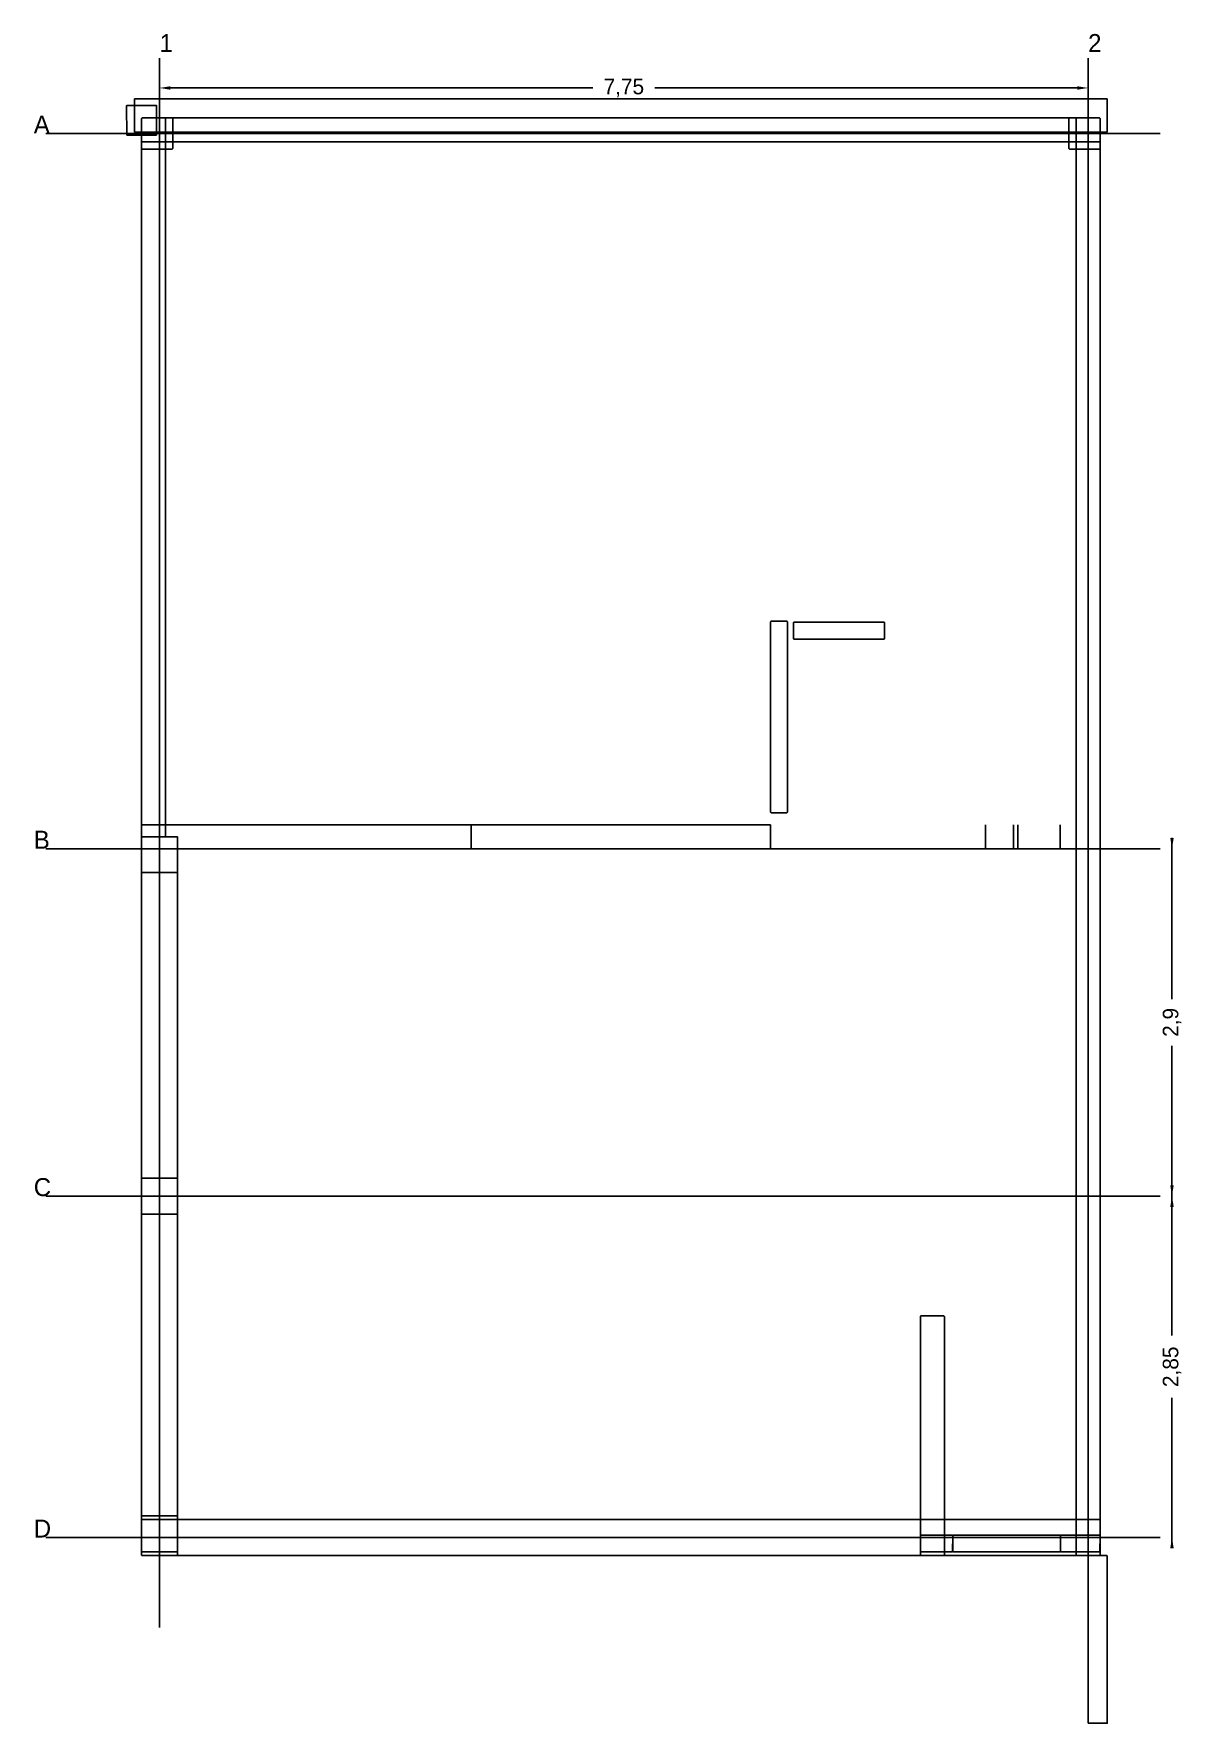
# Model space of a CAD drawing. Header units: metres. Extents: x 1293.1 to 1334.4, y -13.4 to 4.5.
# Drawn here: x 1293.1 to 1302.69, y -13.4 to 0.7 of the extents above.
import ezdxf

# ---------------------------------------------------------------- set-up
doc = ezdxf.new("R2010")
doc.units = ezdxf.units.M
for name, color, linetype in [('CORTE', 7, 'Continuous'), ('COTAS', 4, 'Continuous'), ('EJES', 3, 'Continuous'), ('TEXTOS', 7, 'Continuous'), ('VISTA', 8, 'Continuous')]:
    doc.layers.add(name, color=color, linetype=linetype)
doc.dimstyles.get("Standard").update_dxf_attribs({"dimtxt": 2.5, "dimasz": 2.5, "dimexe": 1.25, "dimexo": 0.625, "dimtad": 1, "dimcen": 2.5, "dimazin": 3, "dimtfac": 1, "dimtmove": 0, "dimatfit": 3})

# ---------------------------------------------------------------- blocks, each defined once
blk = doc.blocks.new('_CLOSEDFILLED')
at = {"color": 0, "linetype": 'BYBLOCK'}
blk.add_solid([(-1, 0.16), (0, 0), (-1, -0.16)], dxfattribs=at)
blk = doc.blocks.new('*D1')
for p, q in [((1294.15, 0.25), (1294.15, 0.25)), ((1294.24, 0.25), (1297.765, 0.25)), ((1298.285, 0.25), (1301.81, 0.25)), ((1301.9, 0.25), (1301.9, 0.25))]:
    blk.add_line(p, q)
at = {"layer": 'Defpoints'}
for p in [(1294.15, 0.25), (1294.15, 0.25), (1301.9, 0.25)]:
    blk.add_point(p, dxfattribs=at)
at = {"layer": 'COTAS', "xscale": 0.09, "yscale": 0.09, "rotation": 180}
blk.add_blockref('_CLOSEDFILLED', (1294.15, 0.25), dxfattribs=at)
at = {"layer": 'COTAS', "xscale": 0.09, "yscale": 0.09}
blk.add_blockref('_CLOSEDFILLED', (1301.9, 0.25), dxfattribs=at)
at = {"layer": 'COTAS', "insert": (1298.025, 0.25), "char_height": 0.13, "attachment_point": 5}
blk.add_mtext('7,75', dxfattribs=at)
blk = doc.blocks.new('*D2')
for p, q in [((1302.6, -6.01), (1302.6, -7.355)), ((1302.6, -6.1), (1302.6, -6.1)), ((1302.6, -7.745), (1302.6, -9.09)), ((1302.6, -9), (1302.6, -9))]:
    blk.add_line(p, q)
at = {"layer": 'Defpoints'}
for p in [(1302.6, -6.1), (1302.6, -6.1), (1302.6, -9)]:
    blk.add_point(p, dxfattribs=at)
at = {"layer": 'COTAS', "xscale": 0.09, "yscale": 0.09}
for p, rotation in [((1302.6, -6.1), 270), ((1302.6, -9), 90)]:
    blk.add_blockref('_CLOSEDFILLED', p, dxfattribs=dict(at, rotation=rotation))
at = {"layer": 'COTAS', "insert": (1302.6, -7.55), "char_height": 0.13, "attachment_point": 5, "rotation": 90}
blk.add_mtext('2,9', dxfattribs=at)
blk = doc.blocks.new('*D3')
for p, q in [((1302.6, -8.91), (1302.6, -10.165)), ((1302.6, -9), (1302.6, -9)), ((1302.6, -10.685), (1302.6, -11.94)), ((1302.6, -11.85), (1302.6, -11.85))]:
    blk.add_line(p, q)
at = {"layer": 'Defpoints'}
for p in [(1302.6, -9), (1302.6, -9), (1302.6, -11.85)]:
    blk.add_point(p, dxfattribs=at)
at = {"layer": 'COTAS', "xscale": 0.09, "yscale": 0.09}
for p, rotation in [((1302.6, -9), 270), ((1302.6, -11.85), 90)]:
    blk.add_blockref('_CLOSEDFILLED', p, dxfattribs=dict(at, rotation=rotation))
at = {"layer": 'COTAS', "insert": (1302.6, -10.425), "char_height": 0.13, "attachment_point": 5, "rotation": 90}
blk.add_mtext('2,85', dxfattribs=at)

msp = doc.modelspace()

# ---------------------------------------------------------------- linework, layer by layer
at = {"layer": 'CORTE'}
for p, q in [((1293.94, 0.156), (1293.941, 0.158)), ((1293.94, 0.156), (1293.94, 0.155)), ((1293.94, -0.04), (1293.94, 0.155)), ((1293.941, 0.158), (1293.941, 0.159)), ((1293.941, 0.159), (1293.942, 0.159)), ((1293.941, 0.158), (1293.941, 0.158)), ((1293.942, 0.159), (1293.944, 0.16)), ((1293.942, 0.159), (1293.942, 0.159)), ((1293.944, 0.16), (1293.945, 0.16)), ((1293.945, 0.16), (1299.796, 0.16)), ((1299.796, 0.16), (1302.055, 0.16)), ((1302.055, 0.16), (1302.057, 0.159)), ((1302.057, 0.159), (1302.058, 0.159)), ((1302.058, 0.159), (1302.059, 0.159)), ((1302.059, 0.159), (1302.059, 0.158)), ((1302.059, 0.159), (1302.059, 0.159)), ((1302.059, 0.158), (1302.059, 0.158)), ((1302.059, 0.158), (1302.06, 0.156)), ((1302.06, 0.155), (1302.06, 0.156)), ((1302.06, 0.155), (1302.06, -0.04)), ((1294.002, -0.001), (1294.004, 0)), ((1294.002, -0.001), (1294.004, 0)), ((1294.002, -0.001), (1294.004, 0)), ((1294.004, 0), (1294.527, 0)), ((1294.004, 0), (1294.021, 0)), ((1294.004, 0), (1294.017, 0)), ((1294.017, 0), (1294.196, 0)), ((1294.021, 0), (1294.255, 0)), ((1294.196, 0), (1294.196, 0)), ((1294.255, 0), (1294.256, 0)), ((1294.527, 0), (1301.995, 0)), ((1301.742, -0.001), (1301.745, 0)), ((1301.745, 0), (1301.761, 0)), ((1301.761, 0), (1301.995, 0)), ((1301.802, -0.001), (1301.804, 0)), ((1301.804, 0), (1301.817, 0)), ((1301.817, 0), (1301.995, 0)), ((1301.995, 0), (1301.996, 0)), ((1301.995, 0), (1301.996, 0)), ((1301.995, 0), (1301.996, 0)), ((1293.94, -0.04), (1293.94, -0.04)), ((1293.94, -0.04), (1293.94, -0.116)), ((1293.941, -0.117), (1293.94, -0.116)), ((1293.941, -0.117), (1293.941, -0.118)), ((1293.941, -0.119), (1293.941, -0.118)), ((1293.941, -0.119), (1293.941, -0.119)), ((1293.942, -0.119), (1293.941, -0.119)), ((1293.942, -0.119), (1293.942, -0.119)), ((1293.944, -0.12), (1293.942, -0.119)), ((1293.945, -0.12), (1293.944, -0.12)), ((1299.796, -0.12), (1293.945, -0.12)), ((1294.001, -0.002), (1294, -0.004)), ((1294.001, -0.002), (1294, -0.004)), ((1294.001, -0.002), (1294, -0.004)), ((1294, -0.017), (1294, -0.004)), ((1294, -0.021), (1294, -0.004)), ((1294, -0.396), (1294, -0.004)), ((1294, -0.017), (1294, -0.196)), ((1294, -0.021), (1294, -0.021)), ((1294, -0.021), (1294, -0.256)), ((1294.001, -0.001), (1294.001, -0.002)), ((1294.001, -0.001), (1294.002, -0.001)), ((1294.001, -0.001), (1294.001, -0.002)), ((1294.001, -0.001), (1294.002, -0.001)), ((1294.001, -0.001), (1294.001, -0.002)), ((1294.001, -0.001), (1294.002, -0.001)), ((1294.001, -0.002), (1294.001, -0.002)), ((1294.001, -0.002), (1294.001, -0.002)), ((1294.001, -0.002), (1294.001, -0.002)), ((1294.002, -0.001), (1294.002, -0.001)), ((1294.002, -0.001), (1294.002, -0.001)), ((1294.002, -0.001), (1294.002, -0.001)), ((1294.196, 0), (1294.198, -0.001)), ((1294.198, -0.001), (1294.199, -0.001)), ((1294.199, -0.002), (1294.199, -0.001)), ((1294.199, -0.002), (1294.199, -0.002)), ((1294.2, -0.004), (1294.199, -0.002)), ((1294.2, -0.004), (1294.2, -0.396)), ((1294.256, 0), (1294.258, -0.001)), ((1294.258, -0.001), (1294.259, -0.001)), ((1294.259, -0.002), (1294.259, -0.001)), ((1294.259, -0.002), (1294.259, -0.002)), ((1294.26, -0.004), (1294.259, -0.002)), ((1294.26, -0.004), (1294.26, -0.021)), ((1294.26, -0.256), (1294.26, -0.021)), ((1302.055, -0.12), (1299.796, -0.12)), ((1301.741, -0.002), (1301.74, -0.004)), ((1301.74, -0.021), (1301.74, -0.004)), ((1301.74, -0.021), (1301.74, -0.021)), ((1301.74, -0.021), (1301.74, -0.256)), ((1301.741, -0.001), (1301.741, -0.002)), ((1301.741, -0.001), (1301.742, -0.001)), ((1301.741, -0.002), (1301.741, -0.002)), ((1301.742, -0.001), (1301.742, -0.001)), ((1301.801, -0.002), (1301.8, -0.004)), ((1301.8, -0.788), (1301.8, -0.004)), ((1301.801, -0.001), (1301.801, -0.002)), ((1301.801, -0.001), (1301.802, -0.001)), ((1301.801, -0.002), (1301.801, -0.002)), ((1301.802, -0.001), (1301.802, -0.001)), ((1301.996, 0), (1301.998, -0.001)), ((1301.996, 0), (1301.998, -0.001)), ((1301.996, 0), (1301.998, -0.001)), ((1301.998, -0.001), (1301.999, -0.001)), ((1301.998, -0.001), (1301.999, -0.001)), ((1301.998, -0.001), (1301.999, -0.001)), ((1301.999, -0.002), (1301.999, -0.001)), ((1301.999, -0.002), (1301.999, -0.001)), ((1301.999, -0.002), (1301.999, -0.001)), ((1301.999, -0.002), (1301.999, -0.002)), ((1302, -0.004), (1301.999, -0.002)), ((1301.999, -0.002), (1301.999, -0.002)), ((1302, -0.004), (1301.999, -0.002)), ((1301.999, -0.002), (1301.999, -0.002)), ((1302, -0.004), (1301.999, -0.002)), ((1302, -0.004), (1302, -0.017)), ((1302, -0.004), (1302, -0.021)), ((1302, -0.004), (1302, -0.788)), ((1302, -0.017), (1302, -0.017)), ((1302, -0.196), (1302, -0.017)), ((1302, -0.256), (1302, -0.021)), ((1302.057, -0.119), (1302.055, -0.12)), ((1302.058, -0.119), (1302.057, -0.119)), ((1302.059, -0.119), (1302.058, -0.119)), ((1302.06, -0.116), (1302.059, -0.117)), ((1302.059, -0.118), (1302.059, -0.117)), ((1302.059, -0.118), (1302.059, -0.119)), ((1302.059, -0.119), (1302.059, -0.119)), ((1302.059, -0.119), (1302.059, -0.119)), ((1302.06, -0.116), (1302.06, -0.04)), ((1294, -0.196), (1294, -0.196)), ((1294, -0.196), (1294.001, -0.198)), ((1294, -0.256), (1294, -0.256)), ((1294, -0.256), (1294.001, -0.258)), ((1294.001, -0.198), (1294.001, -0.199)), ((1294.002, -0.199), (1294.001, -0.199)), ((1294.001, -0.258), (1294.001, -0.259)), ((1294.002, -0.259), (1294.001, -0.259)), ((1294.002, -0.199), (1294.002, -0.199)), ((1294.004, -0.2), (1294.002, -0.199)), ((1294.002, -0.259), (1294.002, -0.259)), ((1294.004, -0.26), (1294.002, -0.259)), ((1294.527, -0.2), (1294.004, -0.2)), ((1294.021, -0.26), (1294.004, -0.26)), ((1294.255, -0.26), (1294.021, -0.26)), ((1294.256, -0.26), (1294.255, -0.26)), ((1294.258, -0.259), (1294.256, -0.26)), ((1294.259, -0.259), (1294.258, -0.259)), ((1294.259, -0.258), (1294.26, -0.256)), ((1294.259, -0.259), (1294.259, -0.258)), ((1294.26, -0.256), (1294.26, -0.256)), ((1294.527, -0.2), (1294.527, -0.2)), ((1301.995, -0.2), (1294.527, -0.2)), ((1301.74, -0.256), (1301.74, -0.256)), ((1301.74, -0.256), (1301.741, -0.258)), ((1301.741, -0.258), (1301.741, -0.259)), ((1301.742, -0.259), (1301.741, -0.259)), ((1301.742, -0.259), (1301.742, -0.259)), ((1301.745, -0.26), (1301.742, -0.259)), ((1301.761, -0.26), (1301.745, -0.26)), ((1301.995, -0.26), (1301.761, -0.26)), ((1301.998, -0.199), (1301.996, -0.2)), ((1301.996, -0.2), (1301.995, -0.2)), ((1301.998, -0.259), (1301.996, -0.26)), ((1301.996, -0.26), (1301.995, -0.26)), ((1301.999, -0.199), (1301.998, -0.199)), ((1301.999, -0.259), (1301.998, -0.259)), ((1301.999, -0.198), (1302, -0.196)), ((1301.999, -0.199), (1301.999, -0.198)), ((1301.999, -0.258), (1302, -0.256)), ((1301.999, -0.259), (1301.999, -0.258)), ((1302, -0.196), (1302, -0.196)), ((1302, -0.256), (1302, -0.256)), ((1294, -0.396), (1294, -0.396)), ((1294, -0.396), (1294, -5.995)), ((1294.2, -5.995), (1294.2, -0.396)), ((1301.8, -0.788), (1301.8, -0.788)), ((1301.8, -0.788), (1301.8, -11.996)), ((1302, -11.996), (1302, -0.788)), ((1294.001, -5.902), (1294, -5.904)), ((1294, -5.917), (1294, -5.904)), ((1294, -5.917), (1294, -6.096)), ((1294.001, -5.901), (1294.001, -5.902)), ((1294.001, -5.901), (1294.002, -5.901)), ((1294.001, -5.902), (1294.001, -5.902)), ((1294.002, -5.901), (1294.004, -5.9)), ((1294.002, -5.901), (1294.002, -5.901)), ((1294.004, -5.9), (1294.184, -5.9)), ((1294.184, -5.9), (1296.746, -5.9)), ((1296.746, -5.9), (1296.746, -5.9)), ((1296.746, -5.9), (1296.748, -5.901)), ((1296.748, -5.901), (1296.749, -5.901)), ((1296.749, -5.902), (1296.749, -5.901)), ((1296.749, -5.902), (1296.749, -5.902)), ((1296.75, -5.904), (1296.749, -5.902)), ((1296.75, -5.904), (1296.75, -5.917)), ((1296.75, -6.096), (1296.75, -5.917)), ((1299.25, -6.1), (1299.25, -5.9)), ((1301.043, -6.1), (1301.043, -5.9)), ((1301.277, -6.1), (1301.277, -5.9)), ((1301.314, -6.1), (1301.314, -5.9)), ((1301.666, -5.9), (1301.666, -6.1)), ((1302, -5.9), (1302, -6.1)), ((1294, -5.996), (1294, -5.995)), ((1294, -5.996), (1294.001, -5.998)), ((1294.001, -6.002), (1294, -6.005)), ((1294, -6.024), (1294, -6.005)), ((1294, -6.024), (1294, -6.295)), ((1294.001, -5.998), (1294.001, -5.999)), ((1294.002, -5.999), (1294.001, -5.999)), ((1294.001, -6.001), (1294.001, -6.002)), ((1294.001, -6.001), (1294.002, -6.001)), ((1294.001, -6.002), (1294.001, -6.002)), ((1294.002, -5.999), (1294.002, -5.999)), ((1294.004, -6), (1294.002, -5.999)), ((1294.002, -6.001), (1294.004, -6)), ((1294.002, -6.001), (1294.002, -6.001)), ((1294.004, -6), (1294.024, -6)), ((1294.017, -6), (1294.004, -6)), ((1294.017, -6), (1294.017, -6)), ((1294.196, -6), (1294.017, -6)), ((1294.024, -6), (1294.295, -6)), ((1294.198, -5.999), (1294.196, -6)), ((1294.196, -6), (1294.196, -6)), ((1294.199, -5.999), (1294.198, -5.999)), ((1294.199, -5.998), (1294.2, -5.996)), ((1294.199, -5.999), (1294.199, -5.998)), ((1294.2, -5.995), (1294.2, -5.996)), ((1294.295, -6), (1294.296, -6)), ((1294.296, -6), (1294.298, -6.001)), ((1294.298, -6.001), (1294.299, -6.001)), ((1294.299, -6.002), (1294.299, -6.001)), ((1294.299, -6.002), (1294.299, -6.002)), ((1294.3, -6.005), (1294.299, -6.002)), ((1294.3, -6.005), (1294.3, -6.024)), ((1294.3, -6.295), (1294.3, -6.024)), ((1294, -6.096), (1294, -6.096)), ((1294, -6.096), (1294.001, -6.098)), ((1294.001, -6.098), (1294.001, -6.099)), ((1294.002, -6.099), (1294.001, -6.099)), ((1294.002, -6.099), (1294.002, -6.099)), ((1294.004, -6.1), (1294.002, -6.099)), ((1294.184, -6.1), (1294.004, -6.1)), ((1296.746, -6.1), (1294.184, -6.1)), ((1296.748, -6.099), (1296.746, -6.1)), ((1296.746, -6.1), (1296.746, -6.1)), ((1296.749, -6.099), (1296.748, -6.099)), ((1296.749, -6.098), (1296.75, -6.096)), ((1296.749, -6.099), (1296.749, -6.098)), ((1296.75, -6.096), (1296.75, -6.096)), ((1294, -6.296), (1294, -6.295)), ((1294, -6.296), (1294.001, -6.298)), ((1294.001, -6.298), (1294.001, -6.299)), ((1294.002, -6.299), (1294.001, -6.299)), ((1294.002, -6.299), (1294.002, -6.299)), ((1294.004, -6.3), (1294.002, -6.299)), ((1294.024, -6.3), (1294.004, -6.3)), ((1294.295, -6.3), (1294.024, -6.3)), ((1294.296, -6.3), (1294.295, -6.3)), ((1294.298, -6.299), (1294.296, -6.3)), ((1294.299, -6.299), (1294.298, -6.299)), ((1294.299, -6.298), (1294.3, -6.296)), ((1294.299, -6.299), (1294.299, -6.298)), ((1294.3, -6.295), (1294.3, -6.296)), ((1294, -8.851), (1294, -8.851)), ((1294, -8.851), (1294, -8.851)), ((1294, -8.851), (1294, -8.852)), ((1294, -8.871), (1294, -8.852)), ((1294, -8.871), (1294, -9.148)), ((1294.001, -8.85), (1294.001, -8.85)), ((1294.001, -8.85), (1294.001, -8.85)), ((1294.001, -8.85), (1294.002, -8.85)), ((1294.002, -8.85), (1294.021, -8.85)), ((1294.021, -8.85), (1294.298, -8.85)), ((1294.298, -8.85), (1294.298, -8.85)), ((1294.298, -8.85), (1294.299, -8.85)), ((1294.299, -8.85), (1294.3, -8.85)), ((1294.3, -8.851), (1294.3, -8.851)), ((1294.3, -8.851), (1294.3, -8.851)), ((1294.3, -8.852), (1294.3, -8.851)), ((1294.3, -8.852), (1294.3, -8.871)), ((1294.3, -9.148), (1294.3, -8.871)), ((1294, -9.148), (1294, -9.148)), ((1294, -9.148), (1294, -9.149)), ((1294, -9.149), (1294, -9.15)), ((1294.001, -9.15), (1294.001, -9.15)), ((1294.001, -9.15), (1294.001, -9.15)), ((1294.002, -9.15), (1294.001, -9.15)), ((1294.021, -9.15), (1294.002, -9.15)), ((1294.298, -9.15), (1294.021, -9.15)), ((1294.298, -9.15), (1294.298, -9.15)), ((1294.299, -9.15), (1294.298, -9.15)), ((1294.3, -9.15), (1294.299, -9.15)), ((1294.3, -9.148), (1294.3, -9.148)), ((1294.3, -9.149), (1294.3, -9.148)), ((1294.3, -9.15), (1294.3, -9.149)), ((1294.001, -11.672), (1294, -11.675)), ((1294, -11.694), (1294, -11.675)), ((1294, -11.694), (1294, -11.966)), ((1294.001, -11.671), (1294.001, -11.672)), ((1294.001, -11.671), (1294.002, -11.671)), ((1294.001, -11.672), (1294.001, -11.672)), ((1294.002, -11.671), (1294.004, -11.67)), ((1294.002, -11.671), (1294.002, -11.671)), ((1294.004, -11.67), (1294.024, -11.67)), ((1294.024, -11.67), (1294.295, -11.67)), ((1294.295, -11.67), (1294.296, -11.67)), ((1294.296, -11.67), (1294.298, -11.671)), ((1294.298, -11.671), (1294.299, -11.671)), ((1294.299, -11.672), (1294.299, -11.671)), ((1294.299, -11.672), (1294.299, -11.672)), ((1294.3, -11.675), (1294.299, -11.672)), ((1294.3, -11.675), (1294.3, -11.694)), ((1294.3, -11.966), (1294.3, -11.694)), ((1294, -11.966), (1294, -11.966)), ((1294, -11.966), (1294.001, -11.968)), ((1294.001, -11.968), (1294.001, -11.969)), ((1294.002, -11.969), (1294.001, -11.969)), ((1294.002, -11.969), (1294.002, -11.969)), ((1294.004, -11.97), (1294.002, -11.969)), ((1294.024, -11.97), (1294.004, -11.97)), ((1294.295, -11.97), (1294.024, -11.97)), ((1294.296, -11.97), (1294.295, -11.97)), ((1294.298, -11.969), (1294.296, -11.97)), ((1294.299, -11.969), (1294.298, -11.969)), ((1294.299, -11.968), (1294.3, -11.966)), ((1294.299, -11.969), (1294.299, -11.968)), ((1294.3, -11.966), (1294.3, -11.966)), ((1301.8, -11.996), (1301.8, -11.996)), ((1301.8, -11.996), (1301.801, -11.998)), ((1301.801, -11.998), (1301.801, -11.999)), ((1301.802, -11.999), (1301.801, -11.999)), ((1301.802, -11.999), (1301.802, -11.999)), ((1301.804, -12), (1301.802, -11.999)), ((1301.817, -12), (1301.804, -12)), ((1301.995, -12), (1301.817, -12)), ((1301.998, -11.999), (1301.996, -12)), ((1301.996, -12), (1301.995, -12)), ((1301.999, -11.999), (1301.998, -11.999)), ((1301.999, -11.998), (1302, -11.996)), ((1301.999, -11.999), (1301.999, -11.998)), ((1302, -11.996), (1302, -11.996))]:
    msp.add_line(p, q, dxfattribs=at)
for points in [[(1296.751, -5.901), (1296.751, -5.902), (1296.751, -5.903), (1296.75, -5.904), (1296.75, -5.964), (1296.75, -6.096), (1296.75, -6.096), (1296.751, -6.098), (1296.751, -6.098), (1296.751, -6.099), (1296.751, -6.099), (1296.752, -6.099), (1296.753, -6.099), (1296.754, -6.1), (1297.526, -6.1), (1299.246, -6.1), (1299.246, -6.1), (1299.248, -6.099), (1299.248, -6.099), (1299.249, -6.099), (1299.249, -6.098), (1299.249, -6.098), (1299.25, -6.096), (1299.25, -6.096), (1299.25, -5.964), (1299.25, -5.904), (1299.249, -5.903), (1299.249, -5.902), (1299.249, -5.901), (1299.249, -5.901), (1299.248, -5.901), (1299.248, -5.901), (1299.246, -5.9), (1299.246, -5.9), (1297.526, -5.9), (1296.754, -5.9), (1296.753, -5.901), (1296.752, -5.901), (1296.751, -5.901), (1296.751, -5.901), (1296.751, -5.901)], [(1294.001, -6.002), (1294.001, -6.002), (1294, -6.003), (1294, -6.005), (1294, -9.341), (1294, -11.996), (1294, -11.997), (1294.001, -11.998), (1294.001, -11.998), (1294.001, -11.999), (1294.002, -11.999), (1294.002, -11.999), (1294.003, -12), (1294.004, -12), (1294.167, -12), (1294.295, -12), (1294.297, -12), (1294.298, -11.999), (1294.298, -11.999), (1294.299, -11.999), (1294.299, -11.998), (1294.299, -11.998), (1294.3, -11.997), (1294.3, -11.996), (1294.3, -9.341), (1294.3, -6.005), (1294.3, -6.003), (1294.299, -6.002), (1294.299, -6.002), (1294.299, -6.001), (1294.298, -6.001), (1294.298, -6.001), (1294.297, -6), (1294.295, -6), (1294.167, -6), (1294.004, -6), (1294.003, -6), (1294.002, -6.001), (1294.002, -6.001), (1294.001, -6.001), (1294.001, -6.002)], [(1294.001, -11.702), (1294.001, -11.702), (1294, -11.703), (1294, -11.704), (1294, -11.867), (1294, -11.996), (1294, -11.997), (1294.001, -11.998), (1294.001, -11.998), (1294.001, -11.999), (1294.002, -11.999), (1294.002, -11.999), (1294.003, -12), (1294.004, -12), (1298.455, -12), (1301.995, -12), (1301.997, -12), (1301.998, -11.999), (1301.998, -11.999), (1301.999, -11.999), (1301.999, -11.998), (1301.999, -11.998), (1302, -11.997), (1302, -11.996), (1302, -11.867), (1302, -11.704), (1302, -11.703), (1301.999, -11.702), (1301.999, -11.702), (1301.999, -11.701), (1301.998, -11.701), (1301.998, -11.701), (1301.997, -11.7), (1301.995, -11.7), (1298.455, -11.7), (1294.004, -11.7), (1294.003, -11.7), (1294.002, -11.701), (1294.002, -11.701), (1294.001, -11.701), (1294.001, -11.702)]]:
    msp.add_lwpolyline(points, close=True, dxfattribs=at)
at = {"layer": 'EJES'}
for p, q in [((1294.15, 0.5), (1294.15, -12.6)), ((1301.9, 0.5), (1301.9, -12.6)), ((1293.2, -0.13), (1302.5, -0.13)), ((1293.2, -6.1), (1302.5, -6.1)), ((1293.2, -9), (1302.5, -9)), ((1293.2, -11.85), (1302.5, -11.85))]:
    msp.add_line(p, q, dxfattribs=at)
at = {"layer": 'VISTA'}
for points in [[(1293.876, -0.144), (1294.124, -0.144), (1294.124, 0.104), (1293.88, 0.105), (1293.875, 0.101), (1293.876, -0.144)], [(1299.25, -5.795), (1299.254, -5.8), (1299.386, -5.8), (1299.39, -5.795), (1299.39, -4.205), (1299.386, -4.2), (1299.254, -4.2), (1299.25, -4.205), (1299.25, -5.795)], [(1299.443, -4.35), (1300.197, -4.35), (1300.2, -4.347), (1300.2, -4.213), (1300.197, -4.21), (1299.443, -4.21), (1299.44, -4.213), (1299.44, -4.347), (1299.443, -4.35)], [(1300.5, -11.996), (1300.504, -12), (1300.696, -12), (1300.7, -11.996), (1300.7, -10.005), (1300.696, -10), (1300.504, -10), (1300.5, -10.005), (1300.5, -11.996)], [(1300.5, -11.966), (1300.502, -11.969), (1300.766, -11.97), (1300.769, -11.968), (1300.77, -11.834), (1300.768, -11.831), (1300.504, -11.83), (1300.5, -11.834), (1300.5, -11.966)], [(1300.77, -11.966), (1300.774, -11.97), (1301.665, -11.97), (1301.67, -11.966), (1301.67, -11.834), (1301.665, -11.83), (1300.774, -11.83), (1300.77, -11.834), (1300.77, -11.966)], [(1301.67, -11.966), (1301.672, -11.969), (1301.995, -11.97), (1301.999, -11.968), (1302, -11.834), (1301.998, -11.831), (1301.675, -11.83), (1301.67, -11.834), (1301.67, -11.966)], [(1301.9, -13.4), (1302.06, -13.4), (1302.06, -12.004), (1302.055, -12), (1301.904, -12), (1301.9, -12.004), (1301.9, -13.4)]]:
    msp.add_lwpolyline(points, close=True, dxfattribs=at)

# ---------------------------------------------------------------- texts
at = {"layer": 'TEXTOS'}
for s, p in [('1', (1294.15, 0.55)), ('2', (1301.9, 0.55)), ('A', (1293.1, -0.13)), ('B', (1293.1, -6.1)), ('C', (1293.1, -9)), ('D', (1293.1, -11.85))]:
    msp.add_text(s, height=0.15, dxfattribs=at).set_placement(p)

# ---------------------------------------------------------------- dimensions: what is measured, and where the dimension line sits
at = {"layer": 'COTAS'}
dim = msp.add_linear_dim(base=(1294.15, 0.25), p1=(1294.15, 0.25), p2=(1301.9, 0.25), dimstyle='Standard', override={"dimtxt": 0.13, "dimasz": 0.09}, dxfattribs=at)
dim.commit()
dim.dimension.update_dxf_attribs({"geometry": '*D1', "text_midpoint": (1298.025, 0.25)})
for base, p1, p2, picture, middle in [((1302.6, -6.1), (1302.6, -6.1), (1302.6, -9), '*D2', (1302.6, -7.55)), ((1302.6, -9), (1302.6, -9), (1302.6, -11.85), '*D3', (1302.6, -10.425))]:
    dim = msp.add_linear_dim(base=base, p1=p1, p2=p2, angle=90, dimstyle='Standard', override={"dimtxt": 0.13, "dimasz": 0.09}, dxfattribs=at)
    dim.commit()
    dim.dimension.update_dxf_attribs({"geometry": picture, "text_midpoint": middle})

doc.saveas('drawing.dxf')
